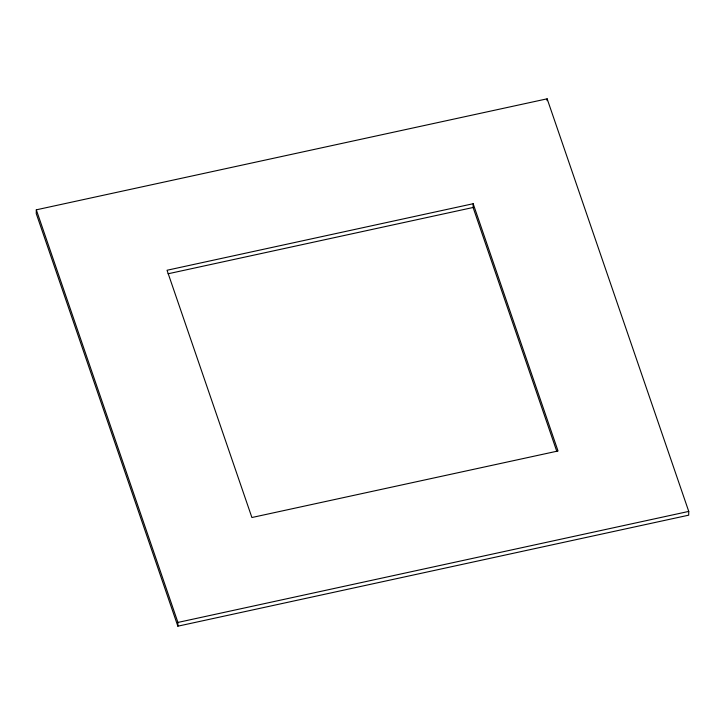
<?xml version="1.0" encoding="UTF-8"?>
<svg xmlns="http://www.w3.org/2000/svg" width="725" height="725" viewBox="0 0 725 725"><rect width="100%" height="100%" fill="white"/><g stroke="black" fill="none" stroke-linecap="round" stroke-linejoin="round"><path stroke-width="1.09" d="M36.313 209.824L36.25 213.585L177.861 626.183L688.687 515.176L688.75 511.415L547.139 98.818L36.313 209.824L177.924 622.431L177.861 626.183M556.854 451.539L473.099 207.486L473.162 203.725L167.04 270.253L251.901 517.514L558.023 450.986L473.162 203.725M547.112 100.693L547.139 98.818M168.082 273.778L473.099 207.486M177.924 622.431L688.75 511.415"/></g></svg>
